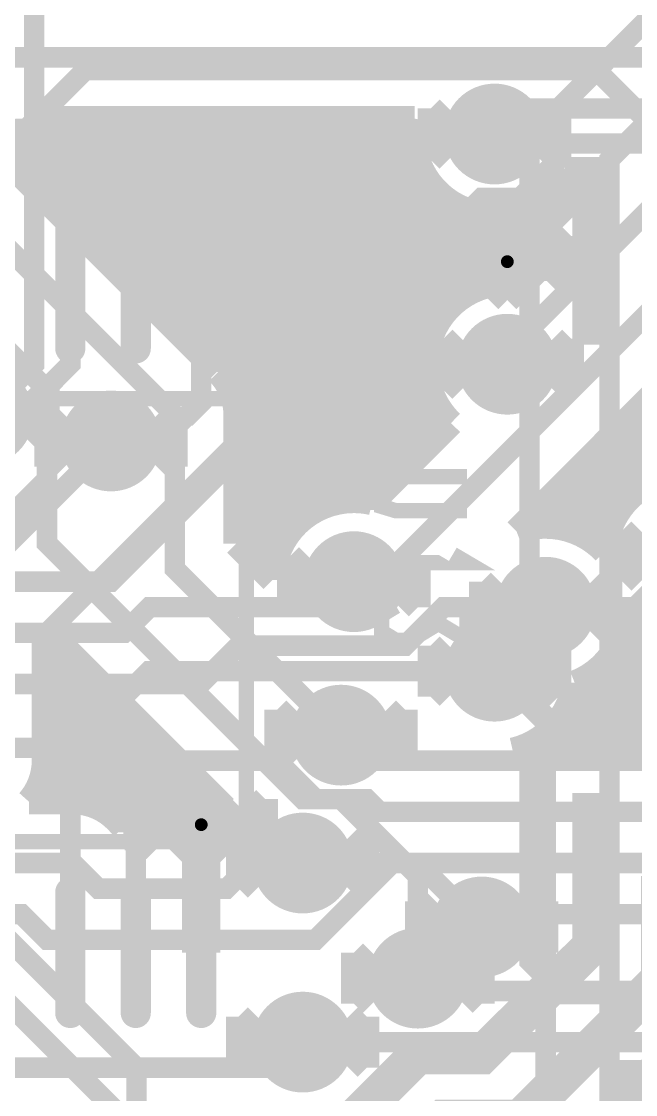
# Model space of a CAD drawing. Extents: x -10 to 131, y -93 to 209.
# Drawn here: x 85.98 to 92.08, y 3.04 to 13.69 of the extents above; entities that cross this region are included whole.
import ezdxf

# ---------------------------------------------------------------- set-up
doc = ezdxf.new("R2010")
doc.units = 0
doc.header["$MEASUREMENT"] = 0
doc.layers.get('0').update_dxf_attribs({"linetype": 'CONTINUOUS'})
for name, color, linetype in [('22-303-0_AST', 7, 'CONTINUOUS'), ('22-303-0_BOT', 2, 'CONTINUOUS'), ('22-303-0_DRD', 6, 'CONTINUOUS'), ('22-303-0_DRL', 1, 'CONTINUOUS'), ('22-303-0_GND', 3, 'CONTINUOUS'), ('22-303-0_IN1', 10, 'CONTINUOUS'), ('22-303-0_SMT', 9, 'CONTINUOUS'), ('22-303-0_SPT', 11, 'CONTINUOUS'), ('22-303-0_SST', 8, 'CONTINUOUS'), ('22-303-0_TOP', 15, 'CONTINUOUS'), ('THRUHOLE_TAP', 2, 'CONTINUOUS')]:
    doc.layers.add(name, color=color, linetype=linetype)

# ---------------------------------------------------------------- blocks, each defined once
blk = doc.blocks.new('OBLONG_56')
at = {"const_width": 0.29972}
blk.add_lwpolyline([(0, 0.59944), (0, -0.59944)], dxfattribs=at)
at = {"const_width": 0.14986}
for points in [[(-0.07493, 0.59944, 1), (0.07493, 0.59944, 1)], [(-0.07493, -0.59944, 1), (0.07493, -0.59944, 1)]]:
    blk.add_lwpolyline(points, format="xyb", close=True, dxfattribs=at)
blk = doc.blocks.new('ROUND_70')
at = {"const_width": 0.29972}
blk.add_lwpolyline([(-0.14986, 0, 1), (0.14986, 0, 1)], format="xyb", close=True, dxfattribs=at)
blk = doc.blocks.new('ROUND_75')
at = {"const_width": 0.29972}
blk.add_lwpolyline([(-0.14986, 0, 1), (0.14986, 0, 1)], format="xyb", close=True, dxfattribs=at)
blk = doc.blocks.new('ROUND_116')
at = {"const_width": 0.10033}
blk.add_lwpolyline([(-0.050164, 0, 1), (0.050164, 0, 1)], format="xyb", close=True, dxfattribs=at)
blk = doc.blocks.new('ROUND_117')
at = {"const_width": 0.10033}
blk.add_lwpolyline([(-0.050164, 0, 1), (0.050164, 0, 1)], format="xyb", close=True, dxfattribs=at)
blk = doc.blocks.new('ROUND_98')
at = {"const_width": 0.50038}
blk.add_lwpolyline([(-0.25019, 0, 1), (0.25019, 0, 1)], format="xyb", close=True, dxfattribs=at)
blk = doc.blocks.new('ROUND_100')
at = {"const_width": 0.50038}
blk.add_lwpolyline([(-0.25019, 0, 1), (0.25019, 0, 1)], format="xyb", close=True, dxfattribs=at)
blk = doc.blocks.new('ROUND_101')
at = {"const_width": 0.0635}
blk.add_lwpolyline([(-0.03175, 0, 1), (0.03175, 0, 1)], format="xyb", close=True, dxfattribs=at)
blk = doc.blocks.new('RECTANGLE_55')
blk.add_solid([(0.22479, 0.82423), (0.22479, -0.82423), (-0.22479, 0.82423), (-0.22479, -0.82423)])
blk = doc.blocks.new('ROUND_108')
at = {"const_width": 0.10033}
blk.add_lwpolyline([(-0.050164, 0, 1), (0.050164, 0, 1)], format="xyb", close=True, dxfattribs=at)

msp = doc.modelspace()

# ---------------------------------------------------------------- linework, layer by layer
at = {"layer": '22-303-0_AST'}
for points, const_width in [([(99.47402, 12.47902), (99.47402, 4.03098), (91.3511, 4.03098), (91.02598, 4.3561), (91.02598, 6.30428), (91.3511, 6.6294), (91.02598, 6.95452), (91.02598, 12.47902), (99.47402, 12.47902)], 0.20066), ([(81.41462, 6.0452), (81.915, 5.54482), (88.2142, 5.54482), (88.2142, 9.9441), (81.41462, 9.9441), (81.41462, 6.0452)], 0.1524), ([(94.742, -2.032), (94.742, 3.302), (91.948, 3.302), (91.948, -2.032), (94.742, -2.032)], 0.1524)]:
    msp.add_lwpolyline(points, dxfattribs=dict(at, const_width=const_width))
at = {"layer": '22-303-0_BOT'}
for points, const_width in [([(75.057, 25.273), (75.311, 25.019), (75.311, 20.32), (71.755, 16.764), (71.755, 12.954), (73.279, 11.43), (74.93, 11.43), (76.327, 12.827), (82.169, 12.827), (83.058, 11.938), (84.074, 11.938), (84.582, 12.446), (84.582, 13.081), (84.836, 13.335), (100.33, 13.335), (101.346, 12.319)], 0.2032), ([(90.678, 12.573), (90.678, 12.827), (99.441, 12.827), (99.568, 12.7), (99.568, 12.573)], 0.2032), ([(85.217, 12.7), (85.217, 12.065), (87.503, 9.779), (87.503, 8.255), (89.154, 6.604)], 0.2032), ([(86.02472, 12.7), (86.02432, 12.72539)], 0.254), ([(89.88552, 12.7254), (86.02472, 12.7254)], 0.254), ([(86.233, 12.7254), (86.233, 11.91006)], 0.254), ([(86.4616, 12.7254), (86.4616, 11.68146)], 0.254), ([(86.6902, 12.7254), (86.6902, 11.45286)], 0.254), ([(86.9188, 12.7254), (86.9188, 11.22426)], 0.254), ([(87.1474, 12.7254), (87.1474, 10.99566)], 0.254), ([(87.376, 12.7254), (87.376, 10.76706)], 0.254), ([(87.6046, 12.7254), (87.6046, 10.53846)], 0.254), ([(87.8332, 12.7254), (87.8332, 10.30986)], 0.254), ([(88.0618, 12.7254), (88.0618, 10.02284)], 0.254), ([(88.2904, 12.7254), (88.2904, 8.32866)], 0.254), ([(88.519, 12.7254), (88.519, 8.3947)], 0.254), ([(88.7476, 12.7254), (88.7476, 8.73506)], 0.254), ([(88.9762, 12.7254), (88.9762, 8.87476)], 0.254), ([(89.2048, 12.7254), (89.2048, 8.93064)], 0.254), ([(89.4334, 12.7254), (89.4334, 8.92048)], 0.254), ([(89.662, 12.7254), (89.662, 9.11606)], 0.254), ([(89.87028, 12.6238), (86.01964, 12.6238)], 0.254), ([(86.0044, 12.51966), (86.0044, 12.13866)], 0.254), ([(89.8906, 12.3952), (85.96376, 12.3952)], 0.254), ([(89.8906, 12.39266), (89.8906, 9.34466)], 0.254), ([(76.454, 12.319), (82.042, 12.319), (83.947, 10.414), (85.852, 10.414), (86.233, 10.033), (86.233, 8.509), (88.773, 5.969), (89.408, 5.969), (89.535, 5.842), (96.901, 5.842), (97.663, 6.604), (97.663, 6.985), (98.552, 7.874), (100.203, 7.874), (102.997, 5.08), (102.997, 4.318), (104.775, 2.54), (105.664, 2.54), (106.299, 3.175), (115.062, 3.175), (115.57, 3.683), (115.57, 11.176)], 0.2032), ([(85.8901, 12.25296), (87.92718, 10.21588)], 0.254), ([(90.805, 10.287), (90.805, 10.414), (92.71, 12.319), (98.933, 12.319), (99.314, 11.938), (99.695, 11.938), (101.219, 10.414), (101.219, 10.287)], 0.2032), ([(89.9795, 12.1666), (85.97646, 12.1666)], 0.254), ([(91.7448, 12.2174), (90.59672, 11.06678)], 0.254), ([(91.694, 12.1666), (91.3765, 12.1666)], 0.254), ([(91.7448, 12.2174), (91.4019, 12.2174)], 0.254), ([(91.4908, 12.2174), (91.4908, 11.96086)], 0.254), ([(91.7194, 12.2174), (91.7194, 12.18946)], 0.254), ([(90.17762, 11.938), (86.20506, 11.938)], 0.254), ([(90.1192, 11.9888), (90.1192, 10.71372)], 0.254), ([(91.4654, 11.938), (91.17584, 11.938)], 0.254), ([(91.2622, 12.0142), (91.2622, 11.73226)], 0.254), ([(90.3478, 11.8364), (90.3478, 10.95248)], 0.254), ([(91.0336, 11.84656), (91.0336, 11.50366)], 0.254), ([(91.2368, 11.7094), (86.43366, 11.7094)], 0.254), ([(89.281, 8.128), (89.535, 8.128), (93.218, 11.811), (98.044, 11.811), (104.013, 5.842), (104.013, 5.715), (105.283, 4.445)], 0.2032), ([(90.5764, 11.77036), (90.5764, 11.0617)], 0.254), ([(90.805, 11.77544), (90.805, 11.27506)], 0.254), ([(91.0082, 11.4808), (86.66226, 11.4808)], 0.254), ([(90.7796, 11.2522), (86.89086, 11.2522)], 0.254), ([(93.46946, 11.2014), (90.89644, 8.62838)], 0.254), ([(90.47226, 11.0236), (87.11946, 11.0236)], 0.254), ([(90.17762, 10.795), (87.34806, 10.795)], 0.254), ([(90.04554, 10.5664), (87.57666, 10.5664)], 0.254), ([(89.99728, 10.3378), (87.80526, 10.3378)], 0.254), ([(69.85, 10.16), (69.85, 10.033), (70.485, 9.398), (72.771, 9.398), (78.105, 4.064), (81.915, 4.064), (82.677, 4.826), (85.979, 4.826), (86.233, 4.572), (88.9, 4.572), (89.662, 5.334), (98.806, 5.334), (99.949, 6.477)], 0.2032), ([(90.0176, 10.1092), (88.01608, 10.1092)], 0.254), ([(92.1766, 9.906), (92.1766, 9.0805)], 0.254), ([(90.1065, 9.8806), (88.10244, 9.8806)], 0.254), ([(90.1192, 9.86028), (90.1192, 9.57326)], 0.254), ([(99.1108, 9.8806), (92.14866, 9.8806)], 0.254), ([(88.1126, 9.779), (88.1126, 8.50646)], 0.254), ([(90.2462, 9.7028), (89.46134, 8.9154)], 0.254), ([(91.948, 9.6774), (91.948, 8.87984)], 0.254), ([(90.1954, 9.652), (88.1126, 9.652)], 0.254), ([(99.3394, 9.652), (91.92006, 9.652)], 0.254), ([(89.9668, 9.4234), (88.1126, 9.4234)], 0.254), ([(99.568, 9.4234), (91.69146, 9.4234)], 0.254), ([(91.7194, 9.4488), (91.7194, 8.48106)], 0.254), ([(89.7382, 9.1948), (88.1126, 9.1948)], 0.254), ([(99.7966, 9.1948), (91.46286, 9.1948)], 0.254), ([(91.4908, 9.2202), (91.4908, 8.62076)], 0.254), ([(89.5096, 8.9662), (88.1126, 8.9662)], 0.254), ([(92.0242, 8.9662), (91.23426, 8.9662)], 0.254), ([(91.2622, 8.9916), (91.2622, 8.67664)], 0.254), ([(88.75014, 8.7376), (88.1126, 8.7376)], 0.254), ([(91.85656, 8.7376), (91.00566, 8.7376)], 0.254), ([(91.0336, 8.763), (91.0336, 8.66648)], 0.254), ([(88.56726, 8.509), (88.1126, 8.509)], 0.254), ([(88.1126, 8.50646), (88.47328, 8.14578)], 0.254), ([(91.78544, 8.509), (91.68384, 8.509)], 0.254), ([(88.48852, 8.2804), (88.33866, 8.2804)], 0.254), ([(86.2076, 7.6708), (86.2076, 6.35)], 0.254), ([(86.2076, 7.6708), (87.9983, 5.8801)], 0.254), ([(92.1766, 7.6835), (92.1766, 6.4516)], 0.254), ([(86.2838, 7.5946), (86.2076, 7.5946)], 0.254), ([(86.233, 7.6454), (86.233, 5.9436)], 0.254), ([(92.40266, 7.5946), (91.94292, 7.5946)], 0.254), ([(91.948, 7.60476), (91.948, 6.4516)], 0.254), ([(86.5124, 7.366), (86.2076, 7.366)], 0.254), ([(86.4616, 7.4168), (86.4616, 5.9436)], 0.254), ([(97.18548, 7.366), (91.81338, 7.366)], 0.254), ([(91.7194, 7.26694), (91.7194, 6.4516)], 0.254), ([(86.741, 7.1374), (86.2076, 7.1374)], 0.254), ([(86.6902, 7.1882), (86.6902, 5.90804)], 0.254), ([(90.551, 4.699), (90.678, 4.826), (99.949, 4.826), (100.584, 5.461), (100.584, 6.858), (100.203, 7.239), (98.806, 7.239), (98.298, 6.731), (98.298, 6.604)], 0.2032), ([(91.4908, 7.1247), (91.4908, 6.4516)], 0.254), ([(97.07118, 7.1374), (91.5162, 7.1374)], 0.254), ([(86.9696, 6.9088), (86.2076, 6.9088)], 0.254), ([(86.9188, 6.9596), (86.9188, 5.76326)], 0.254), ([(97.0534, 6.9088), (91.4146, 6.9088)], 0.254), ([(87.1474, 6.731), (87.1474, 5.6896)], 0.254), ([(87.1982, 6.6802), (86.2076, 6.6802)], 0.254), ([(96.8756, 6.6802), (91.25966, 6.6802)], 0.254), ([(91.2622, 6.6802), (91.2622, 6.4516)], 0.254), ([(87.376, 6.5024), (87.376, 5.6896)], 0.254), ([(91.0336, 6.51256), (91.0336, 6.4516)], 0.254), ([(87.4268, 6.4516), (86.2076, 6.4516)], 0.254), ([(96.647, 6.4516), (90.85834, 6.4516)], 0.254), ([(96.647, 6.4516), (90.85834, 6.4516)], 0.254), ([(87.6046, 6.2738), (87.6046, 5.6896)], 0.254), ([(87.6554, 6.223), (86.1949, 6.223)], 0.254), ([(87.884, 5.9944), (86.0933, 5.9944)], 0.254), ([(87.8332, 6.0452), (87.8332, 5.75818)], 0.254), ([(86.487, 5.9436), (86.05266, 5.9436)], 0.254), ([(87.83828, 5.7658), (86.91626, 5.7658)], 0.254), ([(86.9188, 5.7658), (86.99246, 5.6896)], 0.254), ([(87.83828, 5.7658), (87.76208, 5.6896)], 0.254), ([(87.76208, 5.6896), (86.99246, 5.6896)], 0.254), ([(78.359, 4.699), (79.248, 5.588), (81.534, 5.588), (81.788, 5.334), (86.487, 5.334), (86.741, 5.08), (88.01608, 5.08), (88.27008, 5.334), (88.773, 5.334)], 0.2032), ([(79.375, 3.429), (82.55, 3.429), (83.439, 4.318), (85.471, 4.318), (87.249, 2.54), (99.441, 2.54), (100.584, 1.397), (100.584, 0.635)], 0.2032), ([(89.916, 4.191), (90.043, 4.064), (93.726, 4.064), (93.98, 4.318), (94.742, 4.318), (94.996, 4.064), (94.996, 3.175)], 0.2032), ([(88.773, 3.556), (94.234, 3.556), (94.361, 3.683)], 0.2032)]:
    msp.add_lwpolyline(points, dxfattribs=dict(at, const_width=const_width))
at = {"layer": '22-303-0_BOT', "const_width": 0.254}
for points in [[(85.8901, 12.25296, 0.1476233), (86.02503, 12.7)], [(89.88552, 12.7254, 0.0475328), (89.871, 12.573)], [(89.87028, 12.573, 0.4142136), (90.678, 11.76528)], [(90.678, 11.76528, 0.2859836), (91.4019, 12.2174)], [(90.59672, 11.06678, 0.3396753), (89.99728, 10.287)], [(88.1126, 9.779, 0.1989124), (87.93405, 10.21005)], [(88.1126, 9.779, 0.1989124), (87.93405, 10.21005)], [(89.99728, 10.287, 0.2046932), (90.24668, 9.70331)], [(92.583, 9.18972, 0.3986566), (91.77528, 8.42518)], [(89.281, 8.93572, 0.4077818), (88.47328, 8.14578)], [(89.46134, 8.9154, 0.0563468), (89.281, 8.93579)], [(91.186, 8.68172, 0.091882), (90.89655, 8.62808)], [(91.77528, 8.42518, 0.2076061), (91.186, 8.68088)], [(91.47556, 7.11962, 0.2958899), (91.99118, 7.83082)], [(91.99118, 7.83082, 0.2081657), (92.583, 7.57327)], [(90.85834, 6.4516, 0.3085344), (91.47556, 7.11962)], [(86.05266, 5.9436, 0.1844009), (86.20782, 6.35)], [(86.9188, 5.7658, 0.1989124), (86.487, 5.94466)], [(87.9983, 5.8801, 0.0810807), (87.83875, 5.76533)], [(87.9983, 5.8801, 0.0810807), (87.83875, 5.76533)]]:
    msp.add_lwpolyline(points, format="xyb", dxfattribs=at)
at = {"layer": '22-303-0_DRD', "const_width": 0.254}
for points in [[(90.043, 12.319), (90.678, 12.954)], [(90.678, 12.954), (91.313, 12.319)], [(90.043, 12.827), (90.043, 12.319)], [(90.678, 12.192), (90.043, 12.827)], [(91.313, 12.827), (90.678, 12.192)], [(91.313, 12.319), (91.313, 12.827)], [(90.17, 11.05154), (90.805, 11.68654)], [(90.17, 11.05154), (90.805, 11.68654)], [(90.805, 11.68654), (91.44, 11.05154)], [(90.805, 11.68654), (91.44, 11.05154)], [(90.17, 11.55954), (90.17, 11.05154)], [(90.805, 10.92454), (90.17, 11.55954)], [(90.17, 11.55954), (90.17, 11.05154)], [(90.805, 10.92454), (90.17, 11.55954)], [(91.44, 11.55954), (90.805, 10.92454)], [(91.44, 11.55954), (90.805, 10.92454)], [(91.44, 11.05154), (91.44, 11.55954)], [(91.44, 11.05154), (91.44, 11.55954)], [(90.17, 10.033), (90.805, 10.668)], [(90.805, 10.668), (91.44, 10.033)], [(90.17, 10.541), (90.17, 10.033)], [(90.805, 9.906), (90.17, 10.541)], [(91.44, 10.541), (90.805, 9.906)], [(91.44, 10.033), (91.44, 10.541)], [(85.598, 10.16), (86.233, 9.525)], [(85.598, 10.16), (86.233, 9.525)], [(85.598, 10.16), (86.233, 9.525)], [(86.233, 10.033), (85.598, 9.398)], [(86.233, 10.033), (85.598, 9.398)], [(86.233, 10.033), (85.598, 9.398)], [(86.233, 9.525), (86.233, 10.033)], [(86.233, 9.525), (86.233, 10.033)], [(86.233, 9.525), (86.233, 10.033)], [(86.233, 9.271), (86.868, 9.906)], [(86.868, 9.906), (87.503, 9.271)], [(86.233, 9.779), (86.233, 9.271)], [(86.868, 9.144), (86.233, 9.779)], [(87.503, 9.779), (86.868, 9.144)], [(87.503, 9.271), (87.503, 9.779)], [(91.948, 8.128), (92.583, 8.763)], [(91.948, 8.636), (91.948, 8.128)], [(92.583, 8.001), (91.948, 8.636)], [(88.646, 7.874), (89.281, 8.509)], [(89.281, 8.509), (89.916, 7.874)], [(88.646, 8.382), (88.646, 7.874)], [(89.281, 7.747), (88.646, 8.382)], [(89.916, 8.382), (89.281, 7.747)], [(89.916, 7.874), (89.916, 8.382)], [(90.551, 7.62), (91.186, 8.255)], [(91.186, 8.255), (91.821, 7.62)], [(90.551, 8.128), (90.551, 7.62)], [(91.186, 7.493), (90.551, 8.128)], [(91.821, 8.128), (91.186, 7.493)], [(91.821, 7.62), (91.821, 8.128)], [(90.043, 6.985), (90.678, 7.62)], [(90.678, 7.62), (91.313, 6.985)], [(90.043, 7.493), (90.043, 6.985)], [(90.678, 6.858), (90.043, 7.493)], [(91.313, 7.493), (90.678, 6.858)], [(91.313, 6.985), (91.313, 7.493)], [(88.519, 6.35), (89.154, 6.985)], [(89.154, 6.985), (89.789, 6.35)], [(88.519, 6.858), (88.519, 6.35)], [(89.154, 6.223), (88.519, 6.858)], [(89.789, 6.858), (89.154, 6.223)], [(89.789, 6.35), (89.789, 6.858)], [(87.12962, 5.461), (87.76462, 6.096)], [(87.12962, 5.461), (87.76462, 6.096)], [(87.76462, 6.096), (88.39962, 5.461)], [(87.76462, 6.096), (88.39962, 5.461)], [(87.12962, 5.969), (87.12962, 5.461)], [(87.76462, 5.334), (87.12962, 5.969)], [(87.12962, 5.969), (87.12962, 5.461)], [(87.76462, 5.334), (87.12962, 5.969)], [(88.39962, 5.969), (87.76462, 5.334)], [(88.39962, 5.969), (87.76462, 5.334)], [(88.39962, 5.461), (88.39962, 5.969)], [(88.39962, 5.461), (88.39962, 5.969)], [(88.138, 5.08), (88.773, 5.715)], [(88.773, 5.715), (89.408, 5.08)], [(88.138, 5.588), (88.138, 5.08)], [(88.773, 4.953), (88.138, 5.588)], [(89.408, 5.588), (88.773, 4.953)], [(89.408, 5.08), (89.408, 5.588)], [(89.916, 4.445), (90.551, 5.08)], [(90.551, 5.08), (91.186, 4.445)], [(89.916, 4.953), (89.916, 4.445)], [(90.551, 4.318), (89.916, 4.953)], [(91.186, 4.953), (90.551, 4.318)], [(91.186, 4.445), (91.186, 4.953)], [(89.281, 3.937), (89.916, 4.572)], [(89.916, 4.572), (90.551, 3.937)], [(89.281, 4.445), (89.281, 3.937)], [(89.916, 3.81), (89.281, 4.445)], [(90.551, 4.445), (89.916, 3.81)], [(90.551, 3.937), (90.551, 4.445)], [(88.138, 3.302), (88.773, 3.937)], [(88.773, 3.937), (89.408, 3.302)], [(88.138, 3.81), (88.138, 3.302)], [(88.773, 3.175), (88.138, 3.81)], [(89.408, 3.81), (88.773, 3.175)], [(89.408, 3.302), (89.408, 3.81)]]:
    msp.add_lwpolyline(points, dxfattribs=at)
at = {"layer": '22-303-0_IN1', "const_width": 0.2032}
for points in [[(85.598, 9.779), (86.106, 10.287), (86.106, 16.637), (93.853, 16.637), (94.107, 16.891), (94.107, 22.606)], [(91.186, 7.874), (90.17, 7.874), (89.789, 7.493), (88.138, 7.493), (87.757, 7.112), (83.693, 7.112), (82.296, 5.715), (79.121, 5.715), (78.232, 6.604), (66.802, 6.604), (66.294, 7.112), (66.294, 16.002), (61.976, 20.32), (60.706, 20.32), (60.452, 20.574), (56.515, 20.574), (56.007, 21.082), (56.007, 21.971)], [(86.868, 9.525), (85.471, 8.128), (82.423, 8.128), (81.026, 9.525), (76.2, 9.525), (75.438, 10.287), (75.438, 19.812), (74.676, 20.574)], [(95.631, 17.78), (95.631, 17.653), (93.599, 15.621), (93.599, 15.113), (91.313, 12.827), (91.313, 12.319), (90.932, 11.938), (90.551, 11.938), (86.233, 7.62), (80.772, 7.62)], [(77.47, 11.684), (77.47, 13.589), (80.772, 16.891), (85.852, 16.891), (86.106, 16.637), (86.106, 10.287), (85.598, 9.779)], [(91.821, 1.27), (91.821, 12.319), (93.853, 14.351)], [(90.678, 7.239), (91.186, 6.731), (91.186, -5.207), (94.996, -9.017)], [(83.947, 6.477), (87.122, 3.302), (87.122, -2.286), (94.488, -9.652)], [(88.773, 5.334), (89.916, 5.334), (90.551, 4.699)]]:
    msp.add_lwpolyline(points, dxfattribs=at)
at = {"layer": '22-303-0_SST'}
for points, const_width in [([(99.47402, 12.47902), (91.02598, 12.47902), (91.02598, 6.95452), (91.3511, 6.6294), (91.02598, 6.30428), (91.02598, 4.3561), (91.3511, 4.03098), (99.47402, 4.03098), (99.47402, 12.47902)], 0.20066), ([(81.41462, 6.0452), (81.915, 5.54482), (88.2142, 5.54482), (88.2142, 9.9441), (81.41462, 9.9441), (81.41462, 6.0452)], 0.1524), ([(90.40622, 8.83158), (89.7001, 8.83158), (89.55786, 8.87476), (89.55786, 9.12876), (89.7001, 9.1694), (90.40622, 9.1694)], 0.1524), ([(89.55786, 8.2296), (89.55786, 8.39978)], 0.1524), ([(89.55786, 8.31596), (90.40622, 8.31596), (90.26398, 8.39978)], 0.1524), ([(89.7001, 7.88416), (89.55786, 7.7978), (89.55786, 7.63016), (89.7001, 7.5438), (89.8398, 7.5438), (90.12174, 7.71398), (90.40622, 7.5438), (90.40622, 7.88416)], 0.1524), ([(94.742, -2.032), (91.948, -2.032), (91.948, 3.302), (94.742, 3.302), (94.742, -2.032)], 0.1524)]:
    msp.add_lwpolyline(points, dxfattribs=dict(at, const_width=const_width))
at = {"layer": '22-303-0_TOP'}
for points, const_width in [([(92.32392, 11.30554), (92.32392, 12.573), (91.68892, 13.208), (86.614, 13.208), (85.16366, 11.75766), (85.16366, 11.04392)], 0.2032), ([(87.11438, 11.04392), (87.11438, 11.938), (87.74938, 12.573), (90.678, 12.573)], 0.2032), ([(90.805, 11.30554), (91.67622, 11.30554)], 0.381), ([(91.67622, 11.30554), (90.805, 11.30554)], 0.381), ([(82.56524, 11.04392), (82.56524, 10.795), (82.43824, 10.668), (82.423, 10.668), (82.423, 10.287), (81.661, 9.525), (81.661, 8.128), (82.169, 7.62), (86.995, 7.62), (87.249, 7.874), (89.027, 7.874), (89.281, 8.128)], 0.2032), ([(83.86572, 11.04392), (83.86572, 10.16), (83.61172, 9.906), (82.931, 9.906), (82.296, 9.271), (82.296, 8.509), (82.677, 8.128), (86.868, 8.128), (89.027, 10.287), (90.805, 10.287)], 0.2032), ([(86.46414, 11.04392), (86.46414, 10.287), (86.233, 10.05586), (86.233, 9.144), (85.852, 8.763), (84.836, 8.763), (82.931, 8.763)], 0.2032), ([(84.836, 8.763), (85.852, 8.763), (86.233, 9.144), (86.233, 10.05586), (86.46414, 10.287), (86.46414, 11.04392)], 0.2032), ([(87.76462, 11.04392), (87.76462, 9.906), (87.63762, 9.779), (87.62492, 9.779), (87.37092, 9.525), (86.868, 9.525)], 0.2032), ([(92.583, 8.382), (92.075, 7.874), (91.186, 7.874)], 0.2032), ([(86.46414, 4.445), (86.46414, 6.45414), (87.24646, 7.239), (90.678, 7.239)], 0.2032), ([(89.154, 6.604), (89.408, 6.35), (95.32112, 6.35), (95.57512, 6.096), (95.57512, 5.20446)], 0.2032), ([(84.836, 6.477), (86.46414, 6.477), (86.46414, 4.445)], 0.2032), ([(87.11438, 4.445), (87.11438, 5.58038), (87.122, 5.588), (87.122, 5.969), (87.503, 6.35), (88.519, 6.35), (88.9, 5.969), (89.154, 5.969), (89.916, 5.207), (89.916, 4.191)], 0.2032), ([(87.76462, 5.715), (87.76462, 4.445)], 0.381), ([(87.76462, 4.445), (87.76462, 5.715)], 0.381), ([(88.9, 0.5588), (89.408, 0.5588), (89.789, 0.9398), (89.789, 2.413), (90.17, 2.794), (90.932, 2.794), (92.32392, 4.18592), (92.32392, 5.20446)], 0.381), ([(88.9, 1.9812), (88.9, 2.413), (89.91346, 3.42646), (90.54846, 3.42646), (90.80246, 3.68046), (90.805, 3.68046), (91.67622, 4.54406), (91.67622, 5.20446)], 0.381), ([(90.805, 1.9812), (91.0082, 1.9812), (92.97416, 3.94716), (92.97416, 5.20446)], 0.381), ([(85.16366, 4.445), (85.16366, 3.556), (85.41766, 3.302), (88.519, 3.302), (88.773, 3.556)], 0.2032)]:
    msp.add_lwpolyline(points, dxfattribs=dict(at, const_width=const_width))

# ---------------------------------------------------------------- block references
at = {"layer": '22-303-0_AST'}
for p in [(86.46414, 11.04392), (87.11438, 11.04392), (87.76462, 11.04392), (86.46414, 4.445), (87.11438, 4.445), (87.76462, 4.445)]:
    msp.add_blockref('OBLONG_56', p, dxfattribs=at)
at = {"layer": '22-303-0_BOT'}
for name, p in [('ROUND_70', (90.678, 12.573)), ('ROUND_75', (90.805, 11.30554)), ('ROUND_70', (90.805, 10.287)), ('ROUND_70', (86.868, 9.525)), ('ROUND_70', (89.281, 8.128)), ('ROUND_75', (91.186, 7.874)), ('ROUND_70', (90.678, 7.239)), ('ROUND_70', (89.154, 6.604)), ('ROUND_70', (87.76462, 5.715)), ('ROUND_70', (88.773, 5.334)), ('ROUND_70', (90.551, 4.699)), ('ROUND_70', (89.916, 4.191)), ('ROUND_70', (88.773, 3.556))]:
    msp.add_blockref(name, p, dxfattribs=at)
at = {"layer": '22-303-0_DRL'}
for name, p in [('ROUND_116', (90.678, 12.573)), ('ROUND_117', (90.805, 11.30554)), ('ROUND_117', (90.805, 10.287)), ('ROUND_116', (86.868, 9.525)), ('ROUND_117', (89.281, 8.128)), ('ROUND_117', (91.186, 7.874)), ('ROUND_117', (90.678, 7.239)), ('ROUND_116', (89.154, 6.604)), ('ROUND_117', (87.76462, 5.715)), ('ROUND_117', (88.773, 5.334)), ('ROUND_117', (90.551, 4.699)), ('ROUND_116', (89.916, 4.191)), ('ROUND_116', (88.773, 3.556))]:
    msp.add_blockref(name, p, dxfattribs=at)
at = {"layer": '22-303-0_GND'}
for name, p in [('ROUND_98', (90.678, 12.573)), ('ROUND_101', (90.805, 11.30554)), ('ROUND_100', (90.805, 10.287)), ('ROUND_100', (85.598, 9.779)), ('ROUND_98', (86.868, 9.525)), ('ROUND_100', (89.281, 8.128)), ('ROUND_100', (91.186, 7.874)), ('ROUND_100', (90.678, 7.239)), ('ROUND_98', (89.154, 6.604)), ('ROUND_101', (87.76462, 5.715)), ('ROUND_100', (88.773, 5.334)), ('ROUND_100', (90.551, 4.699)), ('ROUND_98', (89.916, 4.191)), ('ROUND_98', (88.773, 3.556))]:
    msp.add_blockref(name, p, dxfattribs=at)
at = {"layer": '22-303-0_IN1'}
for name, p in [('ROUND_70', (90.678, 12.573)), ('ROUND_75', (90.805, 11.30554)), ('ROUND_70', (90.805, 10.287)), ('ROUND_70', (86.868, 9.525)), ('ROUND_70', (89.281, 8.128)), ('ROUND_75', (91.186, 7.874)), ('ROUND_70', (90.678, 7.239)), ('ROUND_70', (89.154, 6.604)), ('ROUND_70', (87.76462, 5.715)), ('ROUND_70', (88.773, 5.334)), ('ROUND_70', (90.551, 4.699)), ('ROUND_70', (89.916, 4.191)), ('ROUND_70', (88.773, 3.556))]:
    msp.add_blockref(name, p, dxfattribs=at)
at = {"layer": '22-303-0_SMT'}
for name, p in [('RECTANGLE_55', (91.67622, 11.30554)), ('OBLONG_56', (86.46414, 11.04392)), ('OBLONG_56', (87.11438, 11.04392)), ('OBLONG_56', (87.76462, 11.04392)), ('RECTANGLE_55', (91.67622, 5.20446)), ('OBLONG_56', (86.46414, 4.445)), ('OBLONG_56', (87.11438, 4.445)), ('OBLONG_56', (87.76462, 4.445))]:
    msp.add_blockref(name, p, dxfattribs=at)
at = {"layer": '22-303-0_SPT'}
for name, p in [('RECTANGLE_55', (91.67622, 11.30554)), ('OBLONG_56', (86.46414, 11.04392)), ('OBLONG_56', (87.11438, 11.04392)), ('OBLONG_56', (87.76462, 11.04392)), ('RECTANGLE_55', (91.67622, 5.20446)), ('OBLONG_56', (86.46414, 4.445)), ('OBLONG_56', (87.11438, 4.445)), ('OBLONG_56', (87.76462, 4.445))]:
    msp.add_blockref(name, p, dxfattribs=at)
at = {"layer": '22-303-0_TOP'}
for name, p in [('ROUND_70', (90.678, 12.573)), ('RECTANGLE_55', (91.67622, 11.30554)), ('OBLONG_56', (86.46414, 11.04392)), ('OBLONG_56', (87.11438, 11.04392)), ('OBLONG_56', (87.76462, 11.04392)), ('ROUND_75', (90.805, 11.30554)), ('ROUND_70', (90.805, 10.287)), ('ROUND_70', (86.868, 9.525)), ('ROUND_70', (89.281, 8.128)), ('ROUND_70', (91.186, 7.874)), ('ROUND_70', (90.678, 7.239)), ('ROUND_70', (89.154, 6.604)), ('ROUND_70', (87.76462, 5.715)), ('RECTANGLE_55', (91.67622, 5.20446)), ('ROUND_70', (88.773, 5.334)), ('OBLONG_56', (86.46414, 4.445)), ('OBLONG_56', (87.11438, 4.445)), ('OBLONG_56', (87.76462, 4.445)), ('ROUND_70', (90.551, 4.699)), ('ROUND_70', (89.916, 4.191)), ('ROUND_70', (88.773, 3.556))]:
    msp.add_blockref(name, p, dxfattribs=at)
at = {"layer": 'THRUHOLE_TAP'}
for p in [(90.678, 12.573), (90.805, 11.30554), (90.805, 10.287), (86.868, 9.525), (89.281, 8.128), (91.186, 7.874), (90.678, 7.239), (89.154, 6.604), (87.76462, 5.715), (88.773, 5.334), (90.551, 4.699), (89.916, 4.191), (88.773, 3.556)]:
    msp.add_blockref('ROUND_108', p, dxfattribs=at)

doc.saveas('drawing.dxf')
